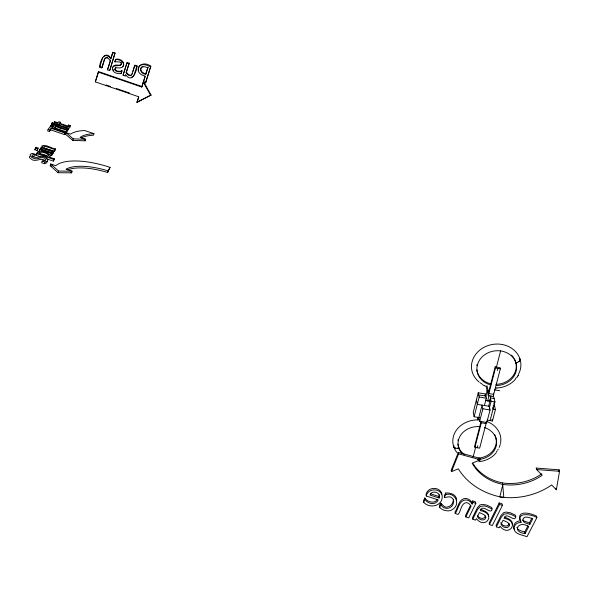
<?xml version="1.0" encoding="UTF-8"?>
<svg xmlns="http://www.w3.org/2000/svg" width="589" height="589" viewBox="0 0 589 589"><rect width="100%" height="100%" fill="white"/><g stroke="black" fill="none" stroke-linecap="round" stroke-linejoin="round"><path stroke-width="0.88" d="M488.686 516.457C489.061 511.87 483.23 510.582 480.057 509.095M512.275 524.114C512.732 519.888 507.549 518.43 504.523 517.12M453.434 499.339C453.442 502.807 450.983 506.695 447.287 507.004C443.436 508.646 440.609 499.612 439.453 505.995L439.659 507.504L441.536 508.999L444.194 510.295L447.662 510.884A7.201 6.023 -2.9 0 0 452.323 509.566C461.128 504.515 455.356 491.977 445.851 494.539C441.536 500.238 449.407 494.996 451.549 497.668C453.508 498.655 454.112 501.136 453.368 503.094C452.293 509.132 443.789 510.376 441.139 504.817L440.925 503.315M121.275 64.554L121.319 63.73C120.465 59.585 112.19 64.341 115.886 59.283C120.45 57.847 126.952 63.487 122.085 67.411L119.596 67.941L115.503 67.787L114.678 69.671C115.93 72.049 120.141 72.469 121.997 70.901C119.7 71.534 116.291 71.674 114.995 69.207L115.819 67.33M121.246 62.552L121.584 64.098C119.633 67.706 109.62 62.905 113.125 70.864A5.154 4.845 38.2 0 0 115.311 72.771L117.726 73.588L120.988 73.669L121.997 70.901M558.792 471.59L559.094 469.831L536.24 468.078L536.645 469.536L542.211 475.257A47.908 40.619 -7.2 0 1 502.873 484.416A47.915 40.604 -7.4 0 1 472.187 463.153L480.344 459.803L480.057 458.36L458.36 452.411L451.218 470.206L451.454 471.664L458.345 468.837A69.068 58.583 -7.7 0 0 497.543 496.269L501.784 497.197L503.801 497.072L502.542 482.936A47.819 40.545 -7.4 0 1 472.923 463.447M502.873 484.416L499.796 496.954L502.785 497.322A63.376 53.739 -7.2 0 0 551.657 484.961L556.355 489.79L559.55 471.296L559.094 469.831M439.107 498.007C441.367 492.433 431.737 489.481 429.963 495.032L439.107 498.007L439.247 494.745M484.445 405.504L486.337 398.201L485.358 393.982L478.231 392.804L473.225 412.447L474.116 416.754L479.453 417.638M474.116 416.754L479.159 397.023L478.231 392.804M477.384 419.839L478.047 417.24M478.084 419.331L478.533 417.601M484.946 395.594L485.358 393.982M485.675 396.706L487.184 390.86M479.652 421.282L482.87 408.803L482.052 405.107L478.85 417.535L479.652 421.282L486.808 422.46L490.07 409.988L489.209 406.285L477.289 404.326L476.376 400.071M481.029 421.547L474.682 446.072L474.94 447.36L479.66 448.133L486.418 422.21M488.575 392.37L495.18 366.859L500.032 367.661L500.341 368.832L493.133 396.485L488.318 395.69L486.065 386.097M474.94 447.36L481.655 421.422M488.318 395.69L495.482 368.037L495.18 366.859M473.092 457.108L475.728 446.955M487.692 400.814L488.988 395.801M496.439 367.057L500.672 350.727M477.296 447.75L477.826 445.718M497.352 370.584L497.911 368.434M490.873 395.815L488.715 406.439M489.268 408.376L491.123 401.256L490.328 397.906L494.142 398.539M490.055 420.583L494.959 401.882L493.339 395.226M487.015 420.082L492.433 420.973L495.43 409.576L493.81 402.861M34.876 149.746L35.914 147.338L38.094 148.075L37.63 149.709L37.055 150.482L34.876 149.746L35.914 147.338M32.115 156.505L34.633 155.989L35.141 154.274L32.461 153.368C26.704 154.708 33.102 159.177 36.194 158.765C39.397 158.875 43.446 155.584 45.809 159.435L45.162 160.429L42.187 161.033L41.672 162.748L44.499 163.705L46.634 162.836L47.334 161.312M37.055 150.482L38.094 148.075M40.405 156.733L36.098 155.282L37.078 152.941L38.395 153.383L37.659 151.572C41.915 150.313 48.033 152.396 50.772 155.857L49.034 156.983L54.298 158.765L53.341 161.106L46.443 158.772M37.078 152.941L36.098 155.282M48.32 154.237L51.648 155.356L52.598 153.044L40.14 148.826L39.176 151.137L39.684 150.467M43.844 148.008L54.578 151.196L55.521 148.914C51.221 148.561 46.354 144.062 41.929 145.858L42.754 147.64L41.377 147.176L40.42 149.473L40.913 148.803M48.107 129.337L47.657 130.913L49.535 131.546L51.214 128.35L65.129 133.085L65.593 132.437L51.692 127.71L52.907 126.105L51.052 125.479L48.107 129.337L49.984 129.97L51.214 128.35M50.61 127.033L51.052 125.479M50.809 126.598L51.773 124.36L53.827 125.059L52.863 127.298L53.827 125.059M49.535 131.546L49.984 129.97M55.668 126.326L51.383 124.868L52.274 122.718L68.56 128.262L67.683 130.412L68.56 128.262M51.331 125.913L51.773 124.36M52.274 122.718L51.383 124.868M52.465 127.666L52.907 126.105M54.21 123.197L54.644 121.651L57.994 122.792L58.804 121.709L60.431 122.262L59.99 123.8M44.499 163.705L44.978 162.041L47.105 161.172L47.834 160.142C44.661 152.382 35.966 160.554 31.946 155.768L32.579 154.848L35.141 154.274M54.865 127.923L55.756 125.766L67.492 129.757L67.043 131.31L66.616 131.921L54.865 127.923L55.756 125.766M57.111 124.927L57.553 123.381L54.195 122.24L54.644 121.651M58.738 125.479L59.18 123.933C61.212 122.983 68.81 129.565 70.312 125.626L68.552 125.03L68.56 125.663L67.477 125.913L59.622 123.344L60.431 122.262M51.648 155.356L52.598 153.044M485.586 515.743C484.931 519.954 479.034 518.732 477.605 515.669M41.245 149.753L52.833 153.677L53.783 151.373L44.521 148.237L43.822 147.353A3.777 1.333 16.1 0 1 44.006 146.499L46.413 146.69L55.049 149.584L55.521 148.914M53.783 151.373L52.833 153.677M110.055 167.386L108.148 170.884A42.725 15.881 17.1 0 0 66.071 169.161L72.079 171.193L71.593 172.849L58.053 172.732L50.212 165.634L50.691 163.97L55.815 165.7A49.675 18.399 17 0 1 110.055 167.386L107.647 172.496A42.695 15.925 17.1 0 0 67.654 169.831M54.578 151.196L55.049 149.584M53.341 161.106L54.298 158.765M50.764 129.919L64.68 134.645L65.129 133.085M65.593 132.437L64.68 134.645M93.982 133.681L84.654 130.508A50.698 17.486 17.4 0 0 70.584 134.13L65.821 132.518L65.372 134.078L72.764 140.432L85.206 140.815L85.67 139.262L80.089 137.37A50.61 17.486 17.6 0 1 93.982 133.681L93.518 135.212A50.588 17.537 17.6 0 0 81.23 137.929M68.11 126.561L68.552 125.03M66.616 131.921L67.492 129.757M70.312 125.626L69.73 127.931L68.28 128.38M58.053 172.732L58.539 171.06L50.691 163.97M72.764 140.432L73.22 138.864L65.821 132.518M150.791 95.558L143.26 82.151L143.532 81.68L151.056 95.065L136.95 102.464L138.709 96.78L95.322 81.864L98.554 71.593L142.015 86.568L145.144 76.496M104.746 58.878L102.133 67.404L101.794 67.86L99.666 67.124C99.784 61.212 105.033 49.248 111.063 58.466M98.554 71.593L95.322 81.864M99.666 67.124L102.729 57.663M101.794 67.86L104.415 59.32L106.351 57.376M107.492 69.826L110.548 60.218L107.492 69.826L109.628 70.562L109.952 70.098L115.054 52.988L112.919 52.252L112.595 52.686L110.739 58.907C109.502 56.367 105.836 54.321 103.436 56.551M111.299 57.685L112.919 52.252M509.183 523.407C508.322 527.958 501.99 526.065 500.724 522.701M109.628 70.562L115.054 52.988M114.907 61.941L115.886 59.283M120.988 73.669L121.687 71.357M125.494 75.458L125.192 75.929L123.064 75.193L127.084 62.493L129.212 63.229L126.134 72.83L128.196 75.053L129.72 75.642A1.745 1.642 36.8 0 0 131.237 75.223L132.208 73.75M126.819 63.369L123.064 75.193M125.192 75.929L125.604 74.575C131.627 83.734 136.758 71.829 137.038 65.931L134.91 65.195L134.616 65.651L131.914 74.214M126.134 72.83L129.212 63.229M133.04 71.298L134.91 65.195M137.038 65.931L133.887 75.451M107.647 172.496L108.148 170.884M98.208 72.057L141.735 87.047L145.137 76.099C131.561 72.822 140.094 58.444 150.836 66.182L145.77 82.453L145.49 82.924L143.26 82.151M145.711 74.251L148.008 67.271L145.711 74.251C141.257 74.398 138.26 68.25 142.958 66.218M136.95 102.464L138.746 97.097M145.49 82.924L150.836 66.182M37.048 153.611L38.086 152.742M451.454 471.664L458.61 453.839L458.36 452.411M141.294 67.529C139.328 70.879 143.083 73.338 145.984 73.787M139.181 66.218L138.437 68.501L138.629 70.614M112.985 67.256C114.089 63.148 118.764 66.299 121.275 64.738M424.757 498.088L423.498 500.753L423.675 502.248C429.683 509.227 443.267 505.958 442.162 495.739C440.543 487.81 427.82 487.942 426.245 495.997L438.216 499.884C435.934 505.598 427.872 504.132 425.103 499.634L424.757 498.088L424.934 499.582L423.675 502.248M122.865 66.645C125.531 62.279 119.346 58.804 115.569 59.725M444.533 497.307L444.312 495.813L445.63 493.052C450.283 492.389 456.909 494.738 456.608 500.333M439.659 507.504L440.962 504.766L440.756 503.264M465.84 516.936L471.134 506.128L469.514 504.132A5.345 4.462 -3.6 0 0 466.51 502.667C461.032 502.815 461.069 511.333 458.132 514.44L455.238 513.498C458.308 509.286 458.868 500.517 465.465 499.951C468.277 499.877 470.847 501.614 472.15 504.059L472.938 502.439L472.665 500.937L475.566 501.88L475.838 503.389L468.726 517.871L465.84 516.936L465.582 515.412L470.486 505.391M472.15 504.059L471.877 502.557L472.665 500.937M472.776 519.181L477.65 509.301L480.256 506.466L484.025 505.907L487.132 506.65L492.051 509.021C491.13 515.552 482.818 503.3 480.344 510.611C497.042 513.534 485.248 530.233 476.398 518.578L475.64 520.116L472.776 519.181L472.503 517.657L477.37 507.784L479.969 504.957L482.413 504.353L486.831 505.141L491.741 507.504L492.051 509.021M29.664 156.299L29.45 157.16A5.743 2.084 15.8 0 0 30.613 158.588C35.119 163.19 40.597 156.998 45.036 160.502M499.192 502.932L489.128 523.047L489.43 524.578L492.308 525.513L502.417 505.384L502.086 503.875L499.192 502.932L499.516 504.442L489.43 524.578M496.409 526.846L501.364 517.002L504 514.182L507.77 513.63L510.869 514.366L515.765 516.73C514.793 523.223 506.562 511.038 504.044 518.313C520.735 521.25 508.763 537.845 500.039 526.242L499.266 527.766L496.409 526.846L496.093 525.3L501.04 515.478L503.669 512.658L506.113 512.062L510.523 512.842L515.412 515.206L515.765 516.73M525.079 533.612L528.716 526.566C518.46 519.8 511.259 531.933 525.079 533.612L524.703 532.066L527.935 525.808M529.813 524.446L532.721 518.821C529.607 517.724 523.4 514.867 522.73 520.256L524.335 522.524L529.813 524.446L529.43 522.907L531.919 518.092M536.888 517.621L526.978 536.748C522.627 534.849 514.896 534.584 513.925 528.627C513.844 524.843 517.65 522.001 521.28 522.524C514.86 511.539 532.257 514.249 536.888 517.621L536.491 516.089C532.147 513.726 517.002 509.22 519.999 519.734M518.055 375.679L518.629 374.633M137.208 101.625L137.495 101.124M141.735 87.047L142.015 86.568M516.855 377.527L517.525 376.54M517.481 376.614L518.106 375.598M121.57 71.321L121.879 70.857M121.319 63.73L121.628 63.281M114.678 69.671L114.995 69.207M115.017 61.978L115.223 61.492M42.143 161.084L44.978 162.041M59.18 123.933L58.885 124.331L57.251 123.778L57.553 123.381M437.347 499.553C434.351 504.088 427.504 502.078 424.927 498.139M515.463 379.272C510.81 384.573 503.904 387.658 496.902 388.011M496.269 452.75C492.006 457.97 485.476 461.084 478.805 461.666M133.055 76.526L133.659 75.863M141.448 67.382L144.069 66.616L147.736 67.728M139.622 65.747C142.847 62.942 147.221 65.688 150.57 66.638M105.085 58.259L106.624 57.84A3.887 3.644 39.6 0 1 108.884 59.018L110.217 60.66M137.23 101.963L151.056 95.065M42.158 147.066L41.473 147.486L41.458 148.244M451.218 470.206L452.75 469.58M477.304 459.486L480.057 458.36M131.642 77.292L132.378 77.004M458.787 448.126L456.747 448.317A4.771 2.577 -16.8 0 0 458.765 448.045L458.463 446.344M39.691 153.736L44.285 154.649L47.989 156.468M520.912 520.993C516.443 520.102 511.694 525.307 514.381 529.43M495.724 388.048L496.925 388.004M58.539 171.06L72.079 171.193M73.22 138.864L85.67 139.262M536.645 469.536L559.55 471.296M495.482 368.037L500.341 368.832M494.458 389.874L499.671 390.728M478.695 394.91L485.844 396.088M479.159 397.023L486.337 398.201M491.123 401.256L494.959 401.882M485.307 400.424L490.077 401.205M493.03 405.939L494.62 406.204M495.43 409.576L493.045 409.186L492.64 407.5M482.87 408.803L490.07 409.988M66.13 127.968L66.955 128.188M458.61 453.839L480.344 459.803M524.703 532.066C522.001 530.895 517.665 530.696 516.862 527.258M499.516 504.442L502.417 505.384M472.938 502.439L475.838 503.389M529.43 522.907L523.96 520.985L522.833 520.021M444.312 495.813L444.702 497.359M430.611 493.818L438.901 496.512M50.212 165.634L51.92 166.208M70.702 172.548L71.593 172.849M40.877 147.846L53.305 152.05M39.64 149.503L52.119 153.722M35.333 148.104L37.512 148.84M36.562 153.626L53.813 159.457M53.761 123.786L56.272 124.64M51.817 123.315L68.133 128.866M58.245 127.202L60.822 128.078M51.25 125.037L53.312 125.737M55.307 126.37L67.065 130.368M84.382 140.535L85.206 140.815M100.005 66.667L102.133 67.404M143.532 81.68L145.77 82.453M106.064 84.971L110.401 86.458M116.467 88.541L129.462 93.01M112.595 52.686L114.737 53.43M126.775 62.942L128.917 63.678M134.616 65.651L136.751 66.388M482.339 384.588L484.416 385.662M484.342 385.633L485.461 386.119M536.24 468.078L537.47 470.383M126.436 72.373L128.49 74.589L130.022 75.178A1.738 1.642 36.8 0 0 131.531 74.759M471.877 502.557C470.434 499.759 467.21 497.926 464.066 498.596C458.382 500.333 458.021 507.828 455.002 511.981L455.238 513.498M113.066 69.657L113.449 70.4M555.913 488.296L556.355 489.79M515.485 361.337L515.957 362.964A4.977 2.408 -15 0 0 517.952 362.176L515.957 362.964M441.949 494.245C440.336 486.33 427.636 486.462 426.068 494.51L426.245 495.997M493.383 393.165L493.678 394.372L488.863 393.585L487.007 385.751M492.043 419.272L492.433 420.973M485.785 422.328L486.065 423.587L481.294 422.799L480.941 421.15M478.85 458.853L479.137 460.296M445.63 493.052L445.851 494.539M457.947 444.216L457.97 444.408A19.282 16.44 -5.5 0 0 464.552 454.62M479.129 382.033A24.79 21.609 -8.7 0 1 476.516 353.312A24.79 21.609 -8.7 0 1 508.889 346.685A24.79 21.609 -8.7 0 1 518.659 373.934M516.229 377.689A24.79 21.609 -8.7 0 1 515.493 378.558M481.92 383.94A24.79 21.609 -8.7 0 1 480.028 382.71M106.955 57.398A3.887 3.644 39.7 0 1 107.691 57.589M541.799 473.792A47.805 40.56 -7.3 0 1 502.542 482.936M489.746 399.872A2.474 1.119 15.9 0 1 488.531 400.873A2.474 1.119 15.9 0 1 485.66 400.005M487.994 391.766A2.481 1.112 15.7 0 1 487.53 391.405M487.42 391.287A2.481 1.112 15.7 0 1 487.375 390.301M490.468 384.845A19.908 17.346 -8.7 0 1 482.229 356.809A19.908 17.346 -8.7 0 1 515.088 360.755A19.908 17.346 -8.7 0 1 496.166 385.53M495.872 384.33A19.871 17.317 -8.7 0 0 516.244 365.143L516.155 364.296A19.871 17.317 -8.7 0 0 514.249 358.649M491.101 383.866A19.871 17.317 -8.7 0 1 476.803 369.811M476.796 365.563A19.871 17.317 -8.7 0 1 476.935 364.716M511.576 355.174A19.871 17.317 -8.7 0 1 513.306 357.184M484.268 427.489A19.319 16.47 -5.5 0 1 496.343 445.372A19.319 16.47 -5.5 0 1 477.797 459.523M462.174 453.663A19.319 16.47 -5.5 0 1 460.502 435.418A19.319 16.47 -5.5 0 1 479.652 426.627M486.566 421.407A24.061 20.527 -5.6 0 1 500.473 443.465M500.238 444.459A24.061 20.527 -5.6 0 1 499.192 447.375M498.22 449.23A24.061 20.527 -5.6 0 1 497.661 450.136M497.05 451.012A24.061 20.527 -5.6 0 1 496.394 451.859M457.263 452.912A24.061 20.527 -5.6 0 1 456.158 430.507A24.061 20.527 -5.6 0 1 479.718 419.979M494.701 434.697A19.282 16.44 -5.5 0 1 478.482 458.161M457.933 440.388A19.282 16.44 -5.5 0 1 458.065 439.585M485.881 517.275C485.049 521.861 478.666 519.925 477.399 516.568L479.38 512.555L484.232 514.823L485.881 517.275M509.529 524.946C508.66 529.496 502.314 527.604 501.048 524.239L503.065 520.249L507.902 522.509L509.529 524.946M39.544 152.426L40.177 153.987L47.304 156.402L48.762 155.444C46.87 153.059 42.474 151.594 39.544 152.426M519.653 360.829L519.55 360.961A4.977 2.408 -13.5 0 0 519.189 358.399A4.977 2.408 -15 0 1 519.653 360.829M455.032 448.045L454.73 447.92A4.771 2.577 -16.8 0 1 453.839 445.77A4.771 2.584 -15.1 0 0 455.93 448.288L455.93 448.288A4.771 2.577 -16.8 0 1 455.032 448.045M518.688 361.72L518.688 361.698A4.977 2.408 -13.5 0 0 519.424 361.086A4.977 2.408 -15 0 1 518.688 361.72"/></g></svg>
